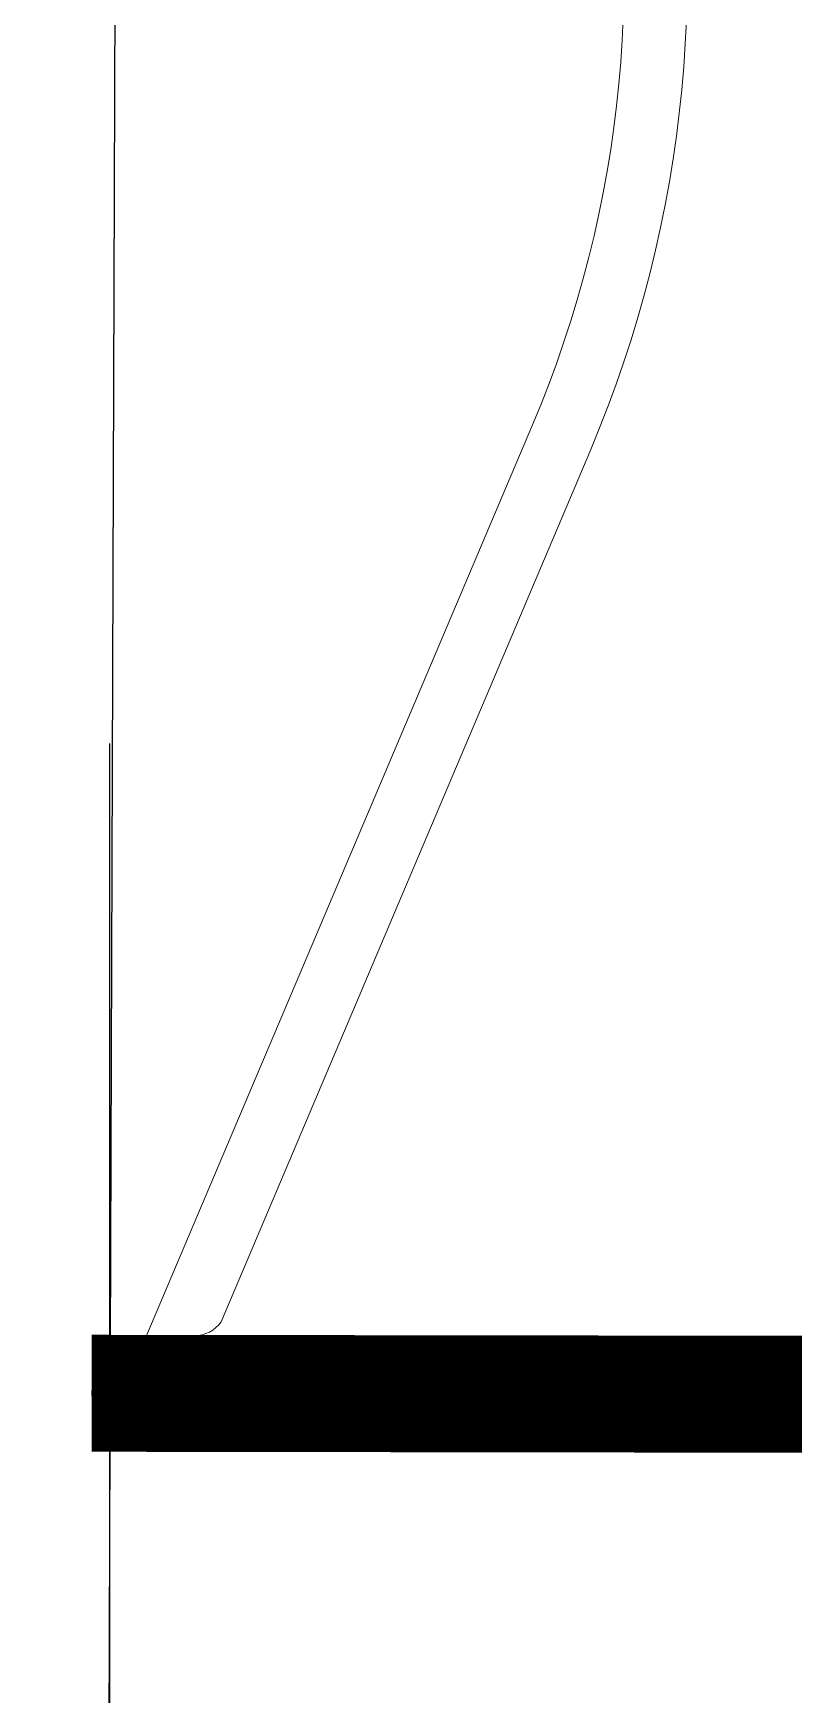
# Model space of a CAD drawing. Header units: millimetres. Extents: x -37020 to 35906, y -101 to 52234.
# Drawn here: x -342.399 to -342.073, y 326.155 to 326.865 of the extents above; entities that cross this region are included whole.
import ezdxf

# ---------------------------------------------------------------- set-up
doc = ezdxf.new("R2010")
doc.units = ezdxf.units.MM
doc.linetypes.add('ACAD_ISO04W100', pattern=[30, 24, -3, 0, -3])
doc.layers.add('Catenaria', color=2, linetype='Continuous')
doc.layers.add('Porticos existentes lado puente', color=5, linetype='Continuous')

msp = doc.modelspace()

# ---------------------------------------------------------------- linework, layer by layer
at = {"color": 8, "linetype": 'Continuous', "lineweight": 15}
for p, q in [((-342.18513, 326.69768, 0.22914), (-342.35193, 326.30384, 0.22914)), ((-342.31626, 326.31882, 0.22914), (-342.16027, 326.68715, 0.22914)), ((-342.31821, 326.31422, 0.22914), (-342.31626, 326.31883, 0.22914)), ((-342.3365, 326.30174, 0.22914), (-342.33529, 326.30462, 0.22914)), ((-342.36013, 326.29773, 0.22914), (-342.36202, 326.29554, 0.22914)), ((-342.35849, 326.29963, 0.22914), (-342.36013, 326.29773, 0.22914)), ((-342.35503, 326.29963, 0.22914), (-342.35849, 326.29963, 0.22914)), ((-342.35453, 326.29863, 0.22914), (-342.35503, 326.29863, 0.22914)), ((-342.35501, 326.28461, 0.22914), (-342.35501, 326.29963, 0.22914)), ((-342.3545, 326.26388, 0.22914), (-342.3545, 326.3016, 0.22914)), ((-342.3365, 326.26389, 0.22914), (-342.3365, 326.30174, 0.22914)), ((-342.3365, 326.30062, 0.22914), (-342.33553, 326.30062, 0.22914)), ((-342.33553, 326.30112, 0.22914), (-342.33553, 326.26612, 0.22914)), ((-342.33553, 326.30112, 0.22914), (-342.33103, 326.30112, 0.22914)), ((-342.33103, 326.30112, 0.22914), (-342.33103, 326.30112, 0.22914)), ((-342.32803, 326.29812, 0.22914), (-342.32102, 326.29812, 0.22914)), ((-342.32102, 326.26912, 0.22914), (-342.32102, 326.29812, 0.22914)), ((-342.36411, 326.29311, 0.22914), (-342.36553, 326.29147, 0.22914)), ((-342.3635, 326.28749, 0.22914), (-342.36537, 326.29116, 0.22914)), ((-342.36202, 326.29554, 0.22914), (-342.36411, 326.29311, 0.22914)), ((-342.35501, 326.29312, 0.22914), (-342.36408, 326.29312, 0.22914)), ((-342.3635, 326.28749, 0.22914), (-342.36002, 326.29047, 0.22914)), ((-342.36002, 326.29047, 0.22914), (-342.35502, 326.28463, 0.22914)), ((-342.33553, 326.29112, 0.22914), (-342.32851, 326.29112, 0.22914)), ((-342.32752, 326.29109, 0.22914), (-342.33399, 326.28736, 0.22914)), ((-342.32801, 326.29228, 0.22914), (-342.32851, 326.29195, 0.22914)), ((-342.32851, 326.29112, 0.22914), (-342.32851, 326.29195, 0.22914)), ((-342.32105, 326.28736, 0.22914), (-342.32752, 326.29109, 0.22914)), ((-342.35502, 326.28263, 0.22914), (-342.36001, 326.27678, 0.22914)), ((-342.35502, 326.28463, 0.22914), (-342.35452, 326.28463, 0.22914)), ((-342.35502, 326.28263, 0.22914), (-342.35452, 326.28263, 0.22914)), ((-342.35501, 326.26763, 0.22914), (-342.35501, 326.28264, 0.22914)), ((-342.33399, 326.28736, 0.22914), (-342.33399, 326.27989, 0.22914)), ((-342.32105, 326.27989, 0.22914), (-342.32105, 326.28736, 0.22914)), ((-342.31771, 326.28481, 0.22914), (-342.32102, 326.28481, 0.22914)), ((-342.31771, 326.28452, 0.22914), (-342.32102, 326.28451, 0.22914)), ((-342.31771, 326.28452, 0.22914), (-342.32102, 326.28452, 0.22914)), ((-342.32102, 326.28251, 0.22914), (-342.31771, 326.28251, 0.22914)), ((-342.31771, 326.28481, 0.22914), (-342.31771, 326.28475, 0.22914)), ((-342.31771, 326.28475, 0.22914), (-342.31771, 326.28452, 0.22914)), ((-342.31771, 326.28416, 0.22914), (-342.31771, 326.28452, 0.22914)), ((-342.31771, 326.28452, 0.22914), (-342.31771, 326.28452, 0.22914)), ((-342.31771, 326.28372, 0.22914), (-342.31771, 326.28416, 0.22914)), ((-342.31771, 326.28328, 0.22914), (-342.31771, 326.28372, 0.22914)), ((-342.31771, 326.28289, 0.22914), (-342.31771, 326.28328, 0.22914)), ((-342.31771, 326.28262, 0.22914), (-342.31771, 326.28289, 0.22914)), ((-342.31771, 326.28251, 0.22914), (-342.31771, 326.28262, 0.22914)), ((-342.31771, 326.28251, 0.22914), (-342.31771, 326.28251, 0.22914)), ((-342.31667, 326.2826, 0.22914), (-342.31661, 326.28297, 0.22914)), ((-342.31661, 326.28231, 0.22914), (-342.31667, 326.2826, 0.22914)), ((-342.31661, 326.28297, 0.22914), (-342.31643, 326.28336, 0.22914)), ((-342.31649, 326.28218, 0.22914), (-342.31661, 326.28231, 0.22914)), ((-342.31643, 326.28336, 0.22914), (-342.31616, 326.28372, 0.22914)), ((-342.31616, 326.28372, 0.22914), (-342.31584, 326.28399, 0.22914)), ((-342.31584, 326.28505, 0.22914), (-342.31547, 326.28522, 0.22914)), ((-342.31584, 326.28399, 0.22914), (-342.31584, 326.28505, 0.22914)), ((-342.31547, 326.28381, 0.22914), (-342.31584, 326.28399, 0.22914)), ((-342.31547, 326.28522, 0.22914), (-342.31503, 326.28529, 0.22914)), ((-342.31503, 326.28375, 0.22914), (-342.31547, 326.28381, 0.22914)), ((-342.31503, 326.28529, 0.22914), (-342.31458, 326.28523, 0.22914)), ((-342.31458, 326.28381, 0.22914), (-342.31503, 326.28375, 0.22914)), ((-342.31458, 326.28523, 0.22914), (-342.3142, 326.28507, 0.22914)), ((-342.3142, 326.28397, 0.22914), (-342.31458, 326.28381, 0.22914)), ((-342.3142, 326.28507, 0.22914), (-342.31395, 326.28482, 0.22914)), ((-342.31395, 326.28422, 0.22914), (-342.3142, 326.28397, 0.22914)), ((-342.31395, 326.28482, 0.22914), (-342.31386, 326.28452, 0.22914)), ((-342.31386, 326.28452, 0.22914), (-342.31395, 326.28422, 0.22914)), ((-342.36551, 326.27577, 0.22914), (-342.36344, 326.27971, 0.22914)), ((-342.3641, 326.27414, 0.22914), (-342.36551, 326.27577, 0.22914)), ((-342.36001, 326.27678, 0.22914), (-342.36344, 326.27971, 0.22914)), ((-342.33553, 326.27612, 0.22914), (-342.32851, 326.27612, 0.22914)), ((-342.33399, 326.27989, 0.22914), (-342.32752, 326.27615, 0.22914)), ((-342.32851, 326.27612, 0.22914), (-342.32851, 326.27529, 0.22914)), ((-342.32801, 326.27496, 0.22914), (-342.32851, 326.27529, 0.22914)), ((-342.32752, 326.27615, 0.22914), (-342.32105, 326.27989, 0.22914)), ((-342.362, 326.27171, 0.22914), (-342.3641, 326.27414, 0.22914)), ((-342.35501, 326.27412, 0.22914), (-342.36408, 326.27412, 0.22914)), ((-342.3601, 326.26952, 0.22914), (-342.362, 326.27171, 0.22914)), ((-342.35846, 326.26763, 0.22914), (-342.3601, 326.26952, 0.22914)), ((-342.35846, 326.26763, 0.22914), (-342.35501, 326.26763, 0.22914)), ((-342.35501, 326.26863, 0.22914), (-342.35476, 326.26863, 0.22914)), ((-342.35476, 326.26863, 0.22914), (-342.35451, 326.26878, 0.22914)), ((-342.35045, 326.26753, 0.22914), (-342.34055, 326.26753, 0.22914)), ((-342.32803, 326.26912, 0.22914), (-342.32102, 326.26912, 0.22914)), ((-342.3545, 326.26388, 0.22914), (-342.3505, 326.26388, 0.22914)), ((-342.35051, 326.26719, 0.22914), (-342.3505, 326.26582, 0.22914)), ((-342.3505, 326.26582, 0.22914), (-342.3505, 326.26481, 0.22914)), ((-342.3505, 326.26481, 0.22914), (-342.3505, 326.26416, 0.22914)), ((-342.3505, 326.26416, 0.22914), (-342.3505, 326.26389, 0.22914)), ((-342.3505, 326.26389, 0.22914), (-342.3505, 326.26388, 0.22914)), ((-342.3405, 326.26583, 0.22914), (-342.34051, 326.26719, 0.22914)), ((-342.3405, 326.26482, 0.22914), (-342.3405, 326.26583, 0.22914)), ((-342.3405, 326.26417, 0.22914), (-342.3405, 326.26482, 0.22914)), ((-342.3405, 326.2639, 0.22914), (-342.3405, 326.26417, 0.22914)), ((-342.3405, 326.26389, 0.22914), (-342.3405, 326.2639, 0.22914)), ((-342.3405, 326.26389, 0.22914), (-342.3365, 326.26389, 0.22914)), ((-342.3365, 326.26662, 0.22914), (-342.33553, 326.26662, 0.22914)), ((-342.33553, 326.26612, 0.22914), (-342.33103, 326.26612, 0.22914)), ((-342.33103, 326.26612, 0.22914), (-342.33103, 326.26612, 0.22914))]:
    msp.add_line(p, q, dxfattribs=at)
at = {"color": 8, "linetype": 'ACAD_ISO04W100', "ltscale": 10}
msp.add_line((-342.3658, 325.96139, 0.22914), (-342.3658, 326.56139, 0.22914), dxfattribs=at)
at = {"color": 8, "linetype": 'Continuous', "lineweight": 15, "elevation": 0.22914}
msp.add_lwpolyline([(-342.36303, 326.27967), (-342.36096, 326.27799, 0.376662), (-342.36046, 326.27801, 0.42904), (-342.36046, 326.28923, 0.376662), (-342.36096, 326.28925), (-342.36303, 326.28758, -0.476974), (-342.36361, 326.2877), (-342.36537, 326.29116, 0.278878), (-342.36571, 326.29137, 1.011739), (-342.36571, 326.27588, 0.278879), (-342.36537, 326.27608), (-342.36361, 326.27954, -0.476974)], format="xyb", close=True, dxfattribs=at)
at = {"color": 8, "linetype": 'Continuous', "lineweight": 15}
msp.add_circle((-342.32752, 326.28362, 0.22914), 0.00647, dxfattribs=at)
for centre, radius, start, end in [((-342.63999, 326.89033, 0.22914), 0.49398, 337.0463, 12.0463), ((-342.63999, 326.89033, 0.22914), 0.52098, 337.0463, 12.0463), ((-342.32956, 326.32205, 0.22914), 0.01378, 269.39387, 325.38961), ((-342.32977, 326.30226, 0.22914), 0.006, 89.39387, 157.0463), ((-342.32803, 326.30112, 0.22914), 0.003, 180, 270), ((-342.32835, 326.28069, 0.22914), 0.01159, 50.83363, 88.34978), ((-342.31765, 326.28784, 0.22914), 0.00332, 268.89422, 302.91184), ((-342.31764, 326.28119, 0.22914), 0.00332, 57.18434, 91.19474), ((-342.31623, 326.28464, 0.22914), 0.000568, 46.93831, 117.76545), ((-342.32835, 326.28655, 0.22914), 0.01159, 271.65022, 309.16637), ((-342.32803, 326.26612, 0.22914), 0.003, 90, 180)]:
    msp.add_arc(centre, radius, start, end, dxfattribs=at)
for points, knots in [([(-342.35193, 326.30384, 0.22914), (-342.35201, 326.3037, 0.22914), (-342.35226, 326.30326, 0.22914), (-342.35284, 326.3026, 0.22914), (-342.35363, 326.30198, 0.22914), (-342.35423, 326.30172, 0.22914), (-342.3545, 326.3016, 0.22914)], [0.1291043, 0.1291043, 0.1291043, 0.1291043, 0.2448269, 0.4966943, 0.7502765, 0.9646714, 0.9646714, 0.9646714, 0.9646714]), ([(-342.31651, 326.28514, 0.22914), (-342.31655, 326.28511, 0.22914), (-342.31664, 326.28504, 0.22914), (-342.31688, 326.28494, 0.22914), (-342.31723, 326.28484, 0.22914), (-342.31753, 326.28482, 0.22914), (-342.31771, 326.28481, 0.22914)], [0, 0, 0, 0, 0.172258, 0.401018, 0.621225, 1, 1, 1, 1]), ([(-342.31771, 326.28251, 0.22914), (-342.31752, 326.2825, 0.22914), (-342.31727, 326.28248, 0.22914), (-342.31693, 326.2824, 0.22914), (-342.31669, 326.28231, 0.22914), (-342.31656, 326.28222, 0.22914), (-342.31649, 326.28218, 0.22914)], [0, 0, 0, 0, 0.38007, 0.531541, 0.769317, 1, 1, 1, 1]), ([(-342.31501, 326.28558, 0.22914), (-342.31531, 326.28555, 0.22914), (-342.31572, 326.28551, 0.22914), (-342.3162, 326.28532, 0.22914), (-342.31639, 326.28519, 0.22914), (-342.31649, 326.28512, 0.22914)], [0, 0, 0, 0, 0.549863, 0.771621, 1, 1, 1, 1]), ([(-342.31649, 326.28219, 0.22914), (-342.31638, 326.28212, 0.22914), (-342.31612, 326.28195, 0.22914), (-342.31562, 326.28179, 0.22914), (-342.31523, 326.28176, 0.22914), (-342.31501, 326.28174, 0.22914)], [0, 0, 0, 0, 0.259865, 0.593526, 1, 1, 1, 1]), ([(-342.31501, 326.28174, 0.22914), (-342.31472, 326.28177, 0.22914), (-342.3143, 326.2818, 0.22914), (-342.31376, 326.28203, 0.22914), (-342.31334, 326.2823, 0.22914), (-342.31295, 326.28274, 0.22914), (-342.31271, 326.28331, 0.22914), (-342.31269, 326.28398, 0.22914), (-342.31296, 326.28463, 0.22914), (-342.3134, 326.28508, 0.22914), (-342.31388, 326.28536, 0.22914), (-342.3144, 326.28554, 0.22914), (-342.3148, 326.28556, 0.22914), (-342.31501, 326.28558, 0.22914)], [0, 0, 0, 0, 0.127318, 0.178665, 0.263576, 0.351632, 0.445519, 0.543547, 0.65344, 0.758645, 0.828404, 0.905762, 1, 1, 1, 1]), ([(-342.35051, 326.26719, 0.22914), (-342.35046, 326.26752, 0.22914), (-342.35035, 326.26818, 0.22914), (-342.34953, 326.26919, 0.22914), (-342.34829, 326.27002, 0.22914), (-342.34688, 326.27049, 0.22914), (-342.34536, 326.27064, 0.22914), (-342.34382, 326.27044, 0.22914), (-342.34233, 326.26982, 0.22914), (-342.3412, 326.26892, 0.22914), (-342.3406, 326.26798, 0.22914), (-342.34053, 326.26743, 0.22914), (-342.34051, 326.26719, 0.22914)], [0, 0, 0, 0, 0.106265, 0.212638, 0.317087, 0.422308, 0.500007, 0.606504, 0.713007, 0.819174, 0.924051, 1, 1, 1, 1])]:
    msp.add_open_spline(points, degree=3, knots=knots, dxfattribs=at)
at = {"layer": 'Catenaria', "linetype": 'Continuous'}
msp.add_line((-342.36275, 327.1461, 0.22914), (-342.36867, 325.40565, 0.22914), dxfattribs=at)
at = {"layer": 'Porticos existentes lado puente', "color": 5, "ltscale": 0.1, "const_width": 0.05, "elevation": -22.96}
msp.add_lwpolyline([(-282.37237, 326.20152), (-342.37354, 326.28362)], dxfattribs=at)

doc.saveas('drawing.dxf')
